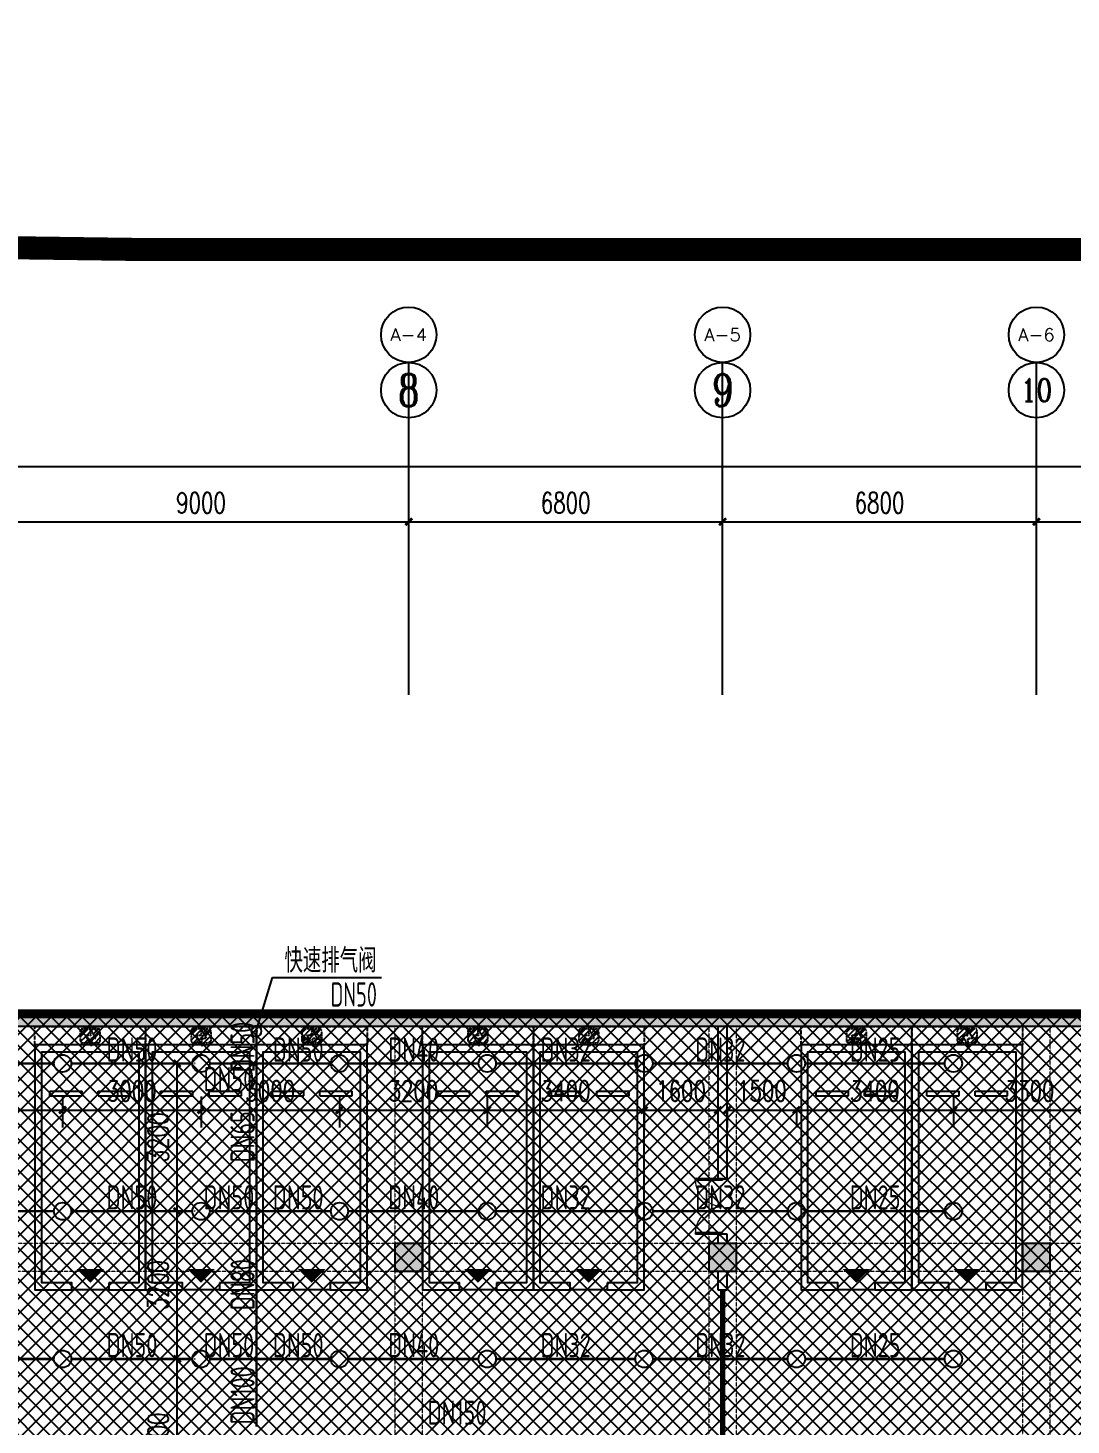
# Model space of a CAD drawing. Extents: x 6824721 to 16538177, y 2478193 to 6665639.
# Drawn here: x 8745014 to 8767614, y 2940521 to 2970777 of the extents above; entities that cross this region are included whole.
import ezdxf
from ezdxf.enums import TextEntityAlignment as Align

# ---------------------------------------------------------------- set-up
doc = ezdxf.new("R2010")
doc.units = 0
doc.header["$LTSCALE"] = 10
doc.linetypes.add('DASH', pattern=[0.35, 0.25, -0.1])
for name, color, linetype in [('0-wo', 8, 'Continuous'), ('00-停车位', 67, 'Continuous'), ('A-PUB_HATCH', 8, 'Continuous'), ('AXIS', 3, 'Continuous'), ('AXIS_TEXT', 7, 'Continuous'), ('car', 252, 'Continuous'), ('PUB_HATCH', 8, 'Continuous'), ('S-梁-虚线', 4, 'DASH'), ('W-EQUIP_喷头', 7, 'Continuous'), ('W-PIPE-喷淋中', 6, 'Continuous'), ('W-TEXT_喷淋', 7, 'Continuous'), ('W-TWT_DIM', 3, 'Continuous'), ('W-TWT_LEAD', 3, 'Continuous'), ('W-VALVE_喷淋', 7, 'Continuous'), ('WALL', 9, 'Continuous')]:
    doc.layers.add(name, color=color, linetype=linetype)
doc.layers.add('钢梁', color=141, linetype='Continuous', lineweight=18)
doc.styles.add('8B2_02', font='tssdeng.shx', dxfattribs={"width": 0.7, "bigfont": 'TSSDCHN.shx'})
doc.styles.add('_TCH_AXIS', font='COMPLEX', dxfattribs={"bigfont": 'GBCBIG'})
doc.styles.add('_TCH_DIM_T3', font='SIMPLEX', dxfattribs={"width": 0.705882, "bigfont": 'GBCBIG'})
doc.styles.add('_TWT_SERIAL', font='TSSDENG', dxfattribs={"width": 0.8, "height": 3.5, "bigfont": 'TSSDCHN'})
doc.styles.add('COMPLEX', font='COMPLEX')
doc.styles.add('STANDARD_T3', font='TSSDENG.shx', dxfattribs={"width": 0.56, "bigfont": 'TSSDCHN.shx'})
doc.dimstyles.new('_TCH_ARCH&&150', dxfattribs={"dimtxt": 525, "dimasz": 150, "dimexe": 375, "dimexo": 450, "dimgap": 150, "dimtad": 1, "dimdec": 0, "dimzin": 0, "dimdsep": 46, "dimtxsty": 'STANDARD_T3', "dimblk": 'ARCHTICK', "dimcen": 0.09, "dimclrt": 7, "dimazin": 2, "dimtfac": 1, "dimtdec": 0, "dimtix": 1, "dimtmove": 2, "dimatfit": 3, "dimfxl": 0, "dimtolj": 1, "dimtzin": 0, "dimarcsym": 0})
doc.dimstyles.new('_TWT_ARCH&&150', dxfattribs={"dimtxt": 446.25, "dimasz": 150, "dimexe": 375, "dimexo": 450, "dimgap": 189.375, "dimtad": 1, "dimdec": 0, "dimzin": 0, "dimdsep": 46, "dimtxsty": '_TCH_DIM_T3', "dimblk": 'ARCHTICK', "dimcen": 0.09, "dimclrt": 7, "dimazin": 2, "dimtfac": 1, "dimtdec": 0, "dimtix": 1, "dimtmove": 2, "dimatfit": 3, "dimfxl": 0, "dimtolj": 1, "dimtzin": 0, "dimarcsym": 0})

# ---------------------------------------------------------------- blocks, each defined once
blk = doc.blocks.new('车位2400x5300')
at = {"layer": '00-停车位', "color": 251}
for p, q in [((-875, -1000), (-175, -1000)), ((-875, -1100), (-875, -1000)), ((-875, -1100), (-175, -1100)), ((-175, -1100), (-175, -1000)), ((175, -1000), (875, -1000)), ((175, -1100), (175, -1000)), ((175, -1100), (875, -1100)), ((875, -1100), (875, -1000)), ((400, -5300), (-400, -5300))]:
    blk.add_line(p, q, dxfattribs=at)
blk.add_lwpolyline([(400, -5150), (400, -5300), (1200, -5300), (1200, 0), (-1200, 0), (-1200, -5300), (-400, -5300), (-400, -5150), (-1050, -5150), (-1050, -150), (1050, -150), (1050, -5150), (400, -5150)], dxfattribs=at)
blk.add_lwpolyline([(0, -5150, 0, 600, 0), (0, -4850, 600, 600, 0)], format="xyseb", dxfattribs=at)
blk = doc.blocks.new('A$C2EF10B80')
at = {"layer": 'A-PUB_HATCH'}
h = blk.add_hatch(dxfattribs=at)
h.set_pattern_fill('ANSI31', color=256, scale=50, angle=-16.4434)
h.set_pattern_definition([(45, (6188.46, 7099.97), (-56.1266, 56.1266), [])])
h.paths.add_polyline_path([(-983, -100, 0.414214), (-1033, -50), (-1184, -50), (-1091, -207), (-1210, -207), (-1204, -250), (-983, -250)])
h.paths.add_polyline_path([(-983, -250), (-1204, -250), (-1190, -350), (-1033, -350, 0.414213), (-983, -300)])
h.paths.add_polyline_path([(-1262, -250), (-1417, -250), (-1417, -300, 0.414215), (-1367, -350), (-1207, -350)])
h.paths.add_polyline_path([(-1221, -50), (-1367, -50, 0.414214), (-1417, -100), (-1417, -250), (-1262, -250), (-1320, -146), (-1212, -146)])
at = {"layer": 'car', "linetype": 'DASH', "ltscale": 0.5}
blk.add_line((-1367, -350), (-1033, -350), dxfattribs=at)
at = {"layer": 'car', "linetype": 'DASH'}
blk.add_lwpolyline([(-2400, 0), (0, 0), (0, -400), (-2400, -400)], close=True, dxfattribs=at)
at = {"layer": 'car', "linetype": 'DASH', "ltscale": 0.5}
blk.add_lwpolyline([(-1320, -146), (-1185, -390), (-1210, -207), (-1091, -207), (-1227, 23), (-1212, -146)], close=True, dxfattribs=at)
for points in [[(-1367, -50, 0.414214), (-1417, -100), (-1417, -300)], [(-1033, -350, 0.414214), (-983, -300), (-983, -100, 0.414214), (-1033, -50), (-1367, -50)]]:
    blk.add_lwpolyline(points, format="xyb", dxfattribs=at)
at = {"layer": 'car', "linetype": 'DASH'}
blk.add_arc((-1367, -300), 50, 180, 270, dxfattribs=at)
blk = doc.blocks.new('_FZH')
blk.add_lwpolyline([(-0.5, -0.5), (0.5, -0.5), (0.5, 0.5), (-0.5, 0.5)], close=True)
at = {"layer": 'PUB_HATCH'}
blk.add_solid([(-0.5, -0.5), (0.5, -0.5), (-0.5, 0.5), (0.5, 0.5)], dxfattribs=at)
blk = doc.blocks.new('$DorLib2D$00000213')
at = {"color": 0, "linetype": 'DASH', "const_width": 0.02}
blk.add_lwpolyline([(0.5, 0), (-0.5, 0)], dxfattribs=at)
blk = doc.blocks.new('$DorLib2D$00000002')
for p, q in [((-0.5, 0), (-0.5, 0.4875)), ((-0.475, 0.4875), (-0.5, 0.4875)), ((-0.475, 0), (-0.475, 0.4875)), ((0.475, 0), (0.475, 0.4875)), ((0.475, 0.4875), (0.5, 0.4875)), ((0.5, 0), (0.5, 0.4875)), ((-0.5, 0), (-0.475, 0)), ((0.5, 0), (0.475, 0))]:
    blk.add_line(p, q)
at = {"lineweight": 13}
for centre, start, end in [((-0.4875, 0), 0, 88.53072), ((0.4875, 0), 91.46928, 180)]:
    blk.add_arc(centre, 0.4875, start, end, dxfattribs=at)
blk = doc.blocks.new('_AXISO')
blk.add_circle((0, 0), 0.5)
at = {"layer": 'AXIS_TEXT', "style": 'COMPLEX', "width": 1.041667}
blk.add_attdef('A', text='', height=0.56, dxfattribs=at).set_placement((-0.25, -0.28), (0.25, -0.28), align=Align.FIT)
blk = doc.blocks.new('_ArchTick')
at = {"color": 0, "linetype": 'ByBlock', "const_width": 0.4}
blk.add_lwpolyline([(-0.5, -0.5), (0.5, 0.5)], dxfattribs=at)
blk = doc.blocks.new('*D313')
at = {"layer": 'AXIS', "color": 0, "lineweight": -2, "transparency": 16777216}
for p, q in [((-54209, 856556), (-54209, 860231)), ((-45209, 856556), (-45209, 860231)), ((-54209, 859856), (-45209, 859856))]:
    blk.add_line(p, q, dxfattribs=at)
at = {"layer": 'Defpoints', "color": 0, "transparency": 16777216}
for p in [(-45209, 859856), (-54209, 856106), (-45209, 856106)]:
    blk.add_point(p, dxfattribs=at)
at = {"layer": 'AXIS', "color": 0, "lineweight": -2, "transparency": 16777216, "xscale": 150, "yscale": 150, "zscale": 150, "rotation": 180}
blk.add_blockref('_ArchTick', (-54209, 859856), dxfattribs=at)
at = {"layer": 'AXIS', "color": 0, "lineweight": -2, "transparency": 16777216, "xscale": 150, "yscale": 150, "zscale": 150}
blk.add_blockref('_ArchTick', (-45209, 859856), dxfattribs=at)
at = {"layer": 'AXIS', "color": 7, "transparency": 16777216, "insert": (-49709, 860268), "char_height": 446.2, "attachment_point": 5, "style": '_TCH_DIM_T3'}
blk.add_mtext('\\A1;9000', dxfattribs=at)
blk = doc.blocks.new('*D314')
at = {"layer": 'AXIS', "color": 0, "lineweight": -2, "transparency": 16777216}
for p, q in [((-45209, 856556), (-45209, 860231)), ((-38409, 856556), (-38409, 860231)), ((-45209, 859856), (-38409, 859856))]:
    blk.add_line(p, q, dxfattribs=at)
at = {"layer": 'Defpoints', "color": 0, "transparency": 16777216}
for p in [(-38409, 859856), (-45209, 856106), (-38409, 856106)]:
    blk.add_point(p, dxfattribs=at)
at = {"layer": 'AXIS', "color": 0, "lineweight": -2, "transparency": 16777216, "xscale": 150, "yscale": 150, "zscale": 150, "rotation": 180}
blk.add_blockref('_ArchTick', (-45209, 859856), dxfattribs=at)
at = {"layer": 'AXIS', "color": 0, "lineweight": -2, "transparency": 16777216, "xscale": 150, "yscale": 150, "zscale": 150}
blk.add_blockref('_ArchTick', (-38409, 859856), dxfattribs=at)
at = {"layer": 'AXIS', "color": 7, "transparency": 16777216, "insert": (-41809, 860268), "char_height": 446.2, "attachment_point": 5, "style": '_TCH_DIM_T3'}
blk.add_mtext('\\A1;6800', dxfattribs=at)
blk = doc.blocks.new('*D315')
at = {"layer": 'AXIS', "color": 0, "lineweight": -2, "transparency": 16777216}
for p, q in [((-38409, 856556), (-38409, 860231)), ((-31609, 856556), (-31609, 860231)), ((-38409, 859856), (-31609, 859856))]:
    blk.add_line(p, q, dxfattribs=at)
at = {"layer": 'Defpoints', "color": 0, "transparency": 16777216}
for p in [(-31609, 859856), (-38409, 856106), (-31609, 856106)]:
    blk.add_point(p, dxfattribs=at)
at = {"layer": 'AXIS', "color": 0, "lineweight": -2, "transparency": 16777216, "xscale": 150, "yscale": 150, "zscale": 150, "rotation": 180}
blk.add_blockref('_ArchTick', (-38409, 859856), dxfattribs=at)
at = {"layer": 'AXIS', "color": 0, "lineweight": -2, "transparency": 16777216, "xscale": 150, "yscale": 150, "zscale": 150}
blk.add_blockref('_ArchTick', (-31609, 859856), dxfattribs=at)
at = {"layer": 'AXIS', "color": 7, "transparency": 16777216, "insert": (-35009, 860268), "char_height": 446.2, "attachment_point": 5, "style": '_TCH_DIM_T3'}
blk.add_mtext('\\A1;6800', dxfattribs=at)
blk = doc.blocks.new('*D316')
at = {"layer": 'AXIS', "color": 0, "lineweight": -2, "transparency": 16777216}
for p, q in [((-31609, 856556), (-31609, 860231)), ((-22609, 856556), (-22609, 860231)), ((-31609, 859856), (-22609, 859856))]:
    blk.add_line(p, q, dxfattribs=at)
at = {"layer": 'Defpoints', "color": 0, "transparency": 16777216}
for p in [(-22609, 859856), (-31609, 856106), (-22609, 856106)]:
    blk.add_point(p, dxfattribs=at)
at = {"layer": 'AXIS', "color": 0, "lineweight": -2, "transparency": 16777216, "xscale": 150, "yscale": 150, "zscale": 150, "rotation": 180}
blk.add_blockref('_ArchTick', (-31609, 859856), dxfattribs=at)
at = {"layer": 'AXIS', "color": 0, "lineweight": -2, "transparency": 16777216, "xscale": 150, "yscale": 150, "zscale": 150}
blk.add_blockref('_ArchTick', (-22609, 859856), dxfattribs=at)
at = {"layer": 'AXIS', "color": 7, "transparency": 16777216, "insert": (-27109, 860268), "char_height": 446.2, "attachment_point": 5, "style": '_TCH_DIM_T3'}
blk.add_mtext('\\A1;9000', dxfattribs=at)
blk = doc.blocks.new('*D263')
at = {"layer": 'AXIS', "color": 0, "lineweight": -2, "transparency": 16777216}
for p, q in [((-95159, 856556), (-95159, 861431)), ((106241, 856556), (106241, 861431)), ((-95159, 861056), (106241, 861056))]:
    blk.add_line(p, q, dxfattribs=at)
at = {"layer": 'Defpoints', "color": 0, "transparency": 16777216}
for p in [(106241, 861056), (-95159, 856106), (106241, 856106)]:
    blk.add_point(p, dxfattribs=at)
at = {"layer": 'AXIS', "color": 0, "lineweight": -2, "transparency": 16777216, "xscale": 150, "yscale": 150, "zscale": 150, "rotation": 180}
blk.add_blockref('_ArchTick', (-95159, 861056), dxfattribs=at)
at = {"layer": 'AXIS', "color": 0, "lineweight": -2, "transparency": 16777216, "xscale": 150, "yscale": 150, "zscale": 150}
blk.add_blockref('_ArchTick', (106241, 861056), dxfattribs=at)
at = {"layer": 'AXIS', "color": 7, "transparency": 16777216, "insert": (5541, 861468), "char_height": 446.2, "attachment_point": 5, "style": '_TCH_DIM_T3'}
blk.add_mtext('\\A1;201400', dxfattribs=at)
blk = doc.blocks.new('jkytk')
at = {"layer": 'WALL', "color": 1, "const_width": 200}
blk.add_lwpolyline([(8419589, 2998048), (8419589, 2958073), (8519064, 2958073)], dxfattribs=at)
blk = doc.blocks.new('LIANGMOBAN')
at = {"layer": 'S-梁-虚线', "color": 8, "lineweight": 18}
for p, q in [((1883491, 235178), (1883491, 230478)), ((1884091, 230478), (1884091, 235178)), ((1890291, 235178), (1890291, 230478)), ((1890891, 230478), (1890891, 235178)), ((1897091, 235178), (1897091, 230478)), ((1897691, 230478), (1897691, 235178)), ((1883491, 230478), (1875091, 230478)), ((1890291, 230478), (1884091, 230478)), ((1897091, 230478), (1890891, 230478)), ((1906091, 230478), (1897691, 230478)), ((1875091, 229878), (1883491, 229878)), ((1883491, 229878), (1883491, 223253)), ((1884091, 229878), (1890291, 229878)), ((1884091, 223253), (1884091, 229878)), ((1890291, 229878), (1890291, 223253)), ((1890891, 229878), (1897091, 229878)), ((1890891, 223253), (1890891, 229878)), ((1897091, 229878), (1897091, 223253)), ((1897691, 229878), (1906091, 229878)), ((1897691, 223253), (1897691, 229878))]:
    blk.add_line(p, q, dxfattribs=at)
blk = doc.blocks.new('*D450')
at = {"layer": 'Defpoints', "color": 0, "transparency": 16777216}
for p in [(8760164, 2947842), (8761664, 2947842), (8761664, 2947342)]:
    blk.add_point(p, dxfattribs=at)
at = {"layer": 'W-TWT_DIM', "color": 0, "lineweight": -2, "transparency": 16777216}
for p, q in [((8760164, 2947392), (8760164, 2946967)), ((8760164, 2947342), (8761664, 2947342)), ((8761664, 2947392), (8761664, 2946967))]:
    blk.add_line(p, q, dxfattribs=at)
at = {"layer": 'W-TWT_DIM', "color": 0, "lineweight": -2, "transparency": 16777216, "xscale": 150, "yscale": 150, "zscale": 150, "rotation": 180}
blk.add_blockref('_ArchTick', (8760164, 2947342), dxfattribs=at)
at = {"layer": 'W-TWT_DIM', "color": 0, "lineweight": -2, "transparency": 16777216, "xscale": 150, "yscale": 150, "zscale": 150}
blk.add_blockref('_ArchTick', (8761664, 2947342), dxfattribs=at)
at = {"layer": 'W-TWT_DIM', "color": 7, "transparency": 16777216, "insert": (8760914, 2947755), "char_height": 446.2, "attachment_point": 5, "style": '_TCH_DIM_T3'}
blk.add_mtext('\\A1;1500', dxfattribs=at)
blk = doc.blocks.new('*D451')
at = {"layer": 'Defpoints', "color": 0, "transparency": 16777216}
for p in [(8761664, 2947842), (8765064, 2947842), (8765064, 2947342)]:
    blk.add_point(p, dxfattribs=at)
at = {"layer": 'W-TWT_DIM', "color": 0, "lineweight": -2, "transparency": 16777216}
for p, q in [((8761664, 2947392), (8761664, 2946967)), ((8761664, 2947342), (8765064, 2947342)), ((8765064, 2947392), (8765064, 2946967))]:
    blk.add_line(p, q, dxfattribs=at)
at = {"layer": 'W-TWT_DIM', "color": 0, "lineweight": -2, "transparency": 16777216, "xscale": 150, "yscale": 150, "zscale": 150, "rotation": 180}
blk.add_blockref('_ArchTick', (8761664, 2947342), dxfattribs=at)
at = {"layer": 'W-TWT_DIM', "color": 0, "lineweight": -2, "transparency": 16777216, "xscale": 150, "yscale": 150, "zscale": 150}
blk.add_blockref('_ArchTick', (8765064, 2947342), dxfattribs=at)
at = {"layer": 'W-TWT_DIM', "color": 7, "transparency": 16777216, "insert": (8763364, 2947755), "char_height": 446.2, "attachment_point": 5, "style": '_TCH_DIM_T3'}
blk.add_mtext('\\A1;3400', dxfattribs=at)
blk = doc.blocks.new('*D603')
at = {"layer": 'Defpoints', "color": 0, "transparency": 16777216}
for p in [(8748190, 2948351), (8748247, 2948351), (8748190, 2945151)]:
    blk.add_point(p, dxfattribs=at)
at = {"layer": 'W-TWT_DIM', "color": 0, "lineweight": -2, "transparency": 16777216}
for p, q in [((8748247, 2945151), (8748247, 2948351)), ((8748640, 2948351), (8748622, 2948351)), ((8748640, 2945151), (8748622, 2945151))]:
    blk.add_line(p, q, dxfattribs=at)
at = {"layer": 'W-TWT_DIM', "color": 0, "lineweight": -2, "transparency": 16777216, "xscale": 150, "yscale": 150, "zscale": 150}
for p, rotation in [((8748247, 2948351), 90), ((8748247, 2945151), 270)]:
    blk.add_blockref('_ArchTick', p, dxfattribs=dict(at, rotation=rotation))
at = {"layer": 'W-TWT_DIM', "color": 7, "transparency": 16777216, "insert": (8747834, 2946751), "char_height": 446.2, "attachment_point": 5, "rotation": 90, "style": '_TCH_DIM_T3'}
blk.add_mtext('\\A1;3200', dxfattribs=at)
blk = doc.blocks.new('*D604')
at = {"layer": 'Defpoints', "color": 0, "transparency": 16777216}
for p in [(8748190, 2945151), (8748247, 2945151), (8748190, 2941951)]:
    blk.add_point(p, dxfattribs=at)
at = {"layer": 'W-TWT_DIM', "color": 0, "lineweight": -2, "transparency": 16777216}
for p, q in [((8748247, 2941951), (8748247, 2945151)), ((8748640, 2945151), (8748622, 2945151)), ((8748640, 2941951), (8748622, 2941951))]:
    blk.add_line(p, q, dxfattribs=at)
at = {"layer": 'W-TWT_DIM', "color": 0, "lineweight": -2, "transparency": 16777216, "xscale": 150, "yscale": 150, "zscale": 150}
for p, rotation in [((8748247, 2945151), 90), ((8748247, 2941951), 270)]:
    blk.add_blockref('_ArchTick', p, dxfattribs=dict(at, rotation=rotation))
at = {"layer": 'W-TWT_DIM', "color": 7, "transparency": 16777216, "insert": (8747834, 2943551), "char_height": 446.2, "attachment_point": 5, "rotation": 90, "style": '_TCH_DIM_T3'}
blk.add_mtext('\\A1;3200', dxfattribs=at)
blk = doc.blocks.new('*D605')
at = {"layer": 'Defpoints', "color": 0, "transparency": 16777216}
for p in [(8748190, 2941951), (8748247, 2941951), (8748190, 2938551)]:
    blk.add_point(p, dxfattribs=at)
at = {"layer": 'W-TWT_DIM', "color": 0, "lineweight": -2, "transparency": 16777216}
for p, q in [((8748247, 2938551), (8748247, 2941951)), ((8748640, 2941951), (8748622, 2941951)), ((8748640, 2938551), (8748622, 2938551))]:
    blk.add_line(p, q, dxfattribs=at)
at = {"layer": 'W-TWT_DIM', "color": 0, "lineweight": -2, "transparency": 16777216, "xscale": 150, "yscale": 150, "zscale": 150}
for p, rotation in [((8748247, 2941951), 90), ((8748247, 2938551), 270)]:
    blk.add_blockref('_ArchTick', p, dxfattribs=dict(at, rotation=rotation))
at = {"layer": 'W-TWT_DIM', "color": 7, "transparency": 16777216, "insert": (8747834, 2940251), "char_height": 446.2, "attachment_point": 5, "rotation": 90, "style": '_TCH_DIM_T3'}
blk.add_mtext('\\A1;3400', dxfattribs=at)
blk = doc.blocks.new('*D616')
at = {"layer": 'Defpoints', "color": 0, "transparency": 16777216}
for p in [(8765064, 2948084), (8768364, 2948084), (8768364, 2947342)]:
    blk.add_point(p, dxfattribs=at)
at = {"layer": 'W-TWT_DIM', "color": 0, "lineweight": -2, "transparency": 16777216}
for p, q in [((8765064, 2947634), (8765064, 2946967)), ((8768364, 2947634), (8768364, 2946967)), ((8765064, 2947342), (8768364, 2947342))]:
    blk.add_line(p, q, dxfattribs=at)
at = {"layer": 'W-TWT_DIM', "color": 0, "lineweight": -2, "transparency": 16777216, "xscale": 150, "yscale": 150, "zscale": 150, "rotation": 180}
blk.add_blockref('_ArchTick', (8765064, 2947342), dxfattribs=at)
at = {"layer": 'W-TWT_DIM', "color": 0, "lineweight": -2, "transparency": 16777216, "xscale": 150, "yscale": 150, "zscale": 150}
blk.add_blockref('_ArchTick', (8768364, 2947342), dxfattribs=at)
at = {"layer": 'W-TWT_DIM', "color": 7, "transparency": 16777216, "insert": (8766714, 2947755), "char_height": 446.2, "attachment_point": 5, "style": '_TCH_DIM_T3'}
blk.add_mtext('\\A1;3300', dxfattribs=at)
blk = doc.blocks.new('*D1453')
at = {"layer": 'Defpoints', "color": 0, "transparency": 16777216}
for p in [(8742764, 2948084), (8745764, 2948084), (8745764, 2947342)]:
    blk.add_point(p, dxfattribs=at)
at = {"layer": 'W-TWT_DIM', "color": 0, "lineweight": -2, "transparency": 16777216}
for p, q in [((8742764, 2947634), (8742764, 2946967)), ((8745764, 2947634), (8745764, 2946967)), ((8742764, 2947342), (8745764, 2947342))]:
    blk.add_line(p, q, dxfattribs=at)
at = {"layer": 'W-TWT_DIM', "color": 0, "lineweight": -2, "transparency": 16777216, "xscale": 150, "yscale": 150, "zscale": 150, "rotation": 180}
blk.add_blockref('_ArchTick', (8742764, 2947342), dxfattribs=at)
at = {"layer": 'W-TWT_DIM', "color": 0, "lineweight": -2, "transparency": 16777216, "xscale": 150, "yscale": 150, "zscale": 150}
blk.add_blockref('_ArchTick', (8745764, 2947342), dxfattribs=at)
at = {"layer": 'W-TWT_DIM', "color": 7, "transparency": 16777216, "insert": (8744264, 2947755), "char_height": 446.2, "attachment_point": 5, "style": '_TCH_DIM_T3'}
blk.add_mtext('\\A1;3000', dxfattribs=at)
blk = doc.blocks.new('*D1454')
at = {"layer": 'Defpoints', "color": 0, "transparency": 16777216}
for p in [(8745764, 2948084), (8748764, 2948084), (8748764, 2947342)]:
    blk.add_point(p, dxfattribs=at)
at = {"layer": 'W-TWT_DIM', "color": 0, "lineweight": -2, "transparency": 16777216}
for p, q in [((8745764, 2947634), (8745764, 2946967)), ((8748764, 2947634), (8748764, 2946967)), ((8745764, 2947342), (8748764, 2947342))]:
    blk.add_line(p, q, dxfattribs=at)
at = {"layer": 'W-TWT_DIM', "color": 0, "lineweight": -2, "transparency": 16777216, "xscale": 150, "yscale": 150, "zscale": 150, "rotation": 180}
blk.add_blockref('_ArchTick', (8745764, 2947342), dxfattribs=at)
at = {"layer": 'W-TWT_DIM', "color": 0, "lineweight": -2, "transparency": 16777216, "xscale": 150, "yscale": 150, "zscale": 150}
blk.add_blockref('_ArchTick', (8748764, 2947342), dxfattribs=at)
at = {"layer": 'W-TWT_DIM', "color": 7, "transparency": 16777216, "insert": (8747264, 2947755), "char_height": 446.2, "attachment_point": 5, "style": '_TCH_DIM_T3'}
blk.add_mtext('\\A1;3000', dxfattribs=at)
blk = doc.blocks.new('*D1455')
at = {"layer": 'Defpoints', "color": 0, "transparency": 16777216}
for p in [(8748764, 2948084), (8751764, 2948084), (8751764, 2947342)]:
    blk.add_point(p, dxfattribs=at)
at = {"layer": 'W-TWT_DIM', "color": 0, "lineweight": -2, "transparency": 16777216}
for p, q in [((8748764, 2947634), (8748764, 2946967)), ((8751764, 2947634), (8751764, 2946967)), ((8748764, 2947342), (8751764, 2947342))]:
    blk.add_line(p, q, dxfattribs=at)
at = {"layer": 'W-TWT_DIM', "color": 0, "lineweight": -2, "transparency": 16777216, "xscale": 150, "yscale": 150, "zscale": 150, "rotation": 180}
blk.add_blockref('_ArchTick', (8748764, 2947342), dxfattribs=at)
at = {"layer": 'W-TWT_DIM', "color": 0, "lineweight": -2, "transparency": 16777216, "xscale": 150, "yscale": 150, "zscale": 150}
blk.add_blockref('_ArchTick', (8751764, 2947342), dxfattribs=at)
at = {"layer": 'W-TWT_DIM', "color": 7, "transparency": 16777216, "insert": (8750264, 2947755), "char_height": 446.2, "attachment_point": 5, "style": '_TCH_DIM_T3'}
blk.add_mtext('\\A1;3000', dxfattribs=at)
blk = doc.blocks.new('*D1456')
at = {"layer": 'Defpoints', "color": 0, "transparency": 16777216}
for p in [(8751764, 2948084), (8754964, 2948084), (8754964, 2947342)]:
    blk.add_point(p, dxfattribs=at)
at = {"layer": 'W-TWT_DIM', "color": 0, "lineweight": -2, "transparency": 16777216}
for p, q in [((8751764, 2947634), (8751764, 2946967)), ((8754964, 2947634), (8754964, 2946967)), ((8751764, 2947342), (8754964, 2947342))]:
    blk.add_line(p, q, dxfattribs=at)
at = {"layer": 'W-TWT_DIM', "color": 0, "lineweight": -2, "transparency": 16777216, "xscale": 150, "yscale": 150, "zscale": 150, "rotation": 180}
blk.add_blockref('_ArchTick', (8751764, 2947342), dxfattribs=at)
at = {"layer": 'W-TWT_DIM', "color": 0, "lineweight": -2, "transparency": 16777216, "xscale": 150, "yscale": 150, "zscale": 150}
blk.add_blockref('_ArchTick', (8754964, 2947342), dxfattribs=at)
at = {"layer": 'W-TWT_DIM', "color": 7, "transparency": 16777216, "insert": (8753364, 2947755), "char_height": 446.2, "attachment_point": 5, "style": '_TCH_DIM_T3'}
blk.add_mtext('\\A1;3200', dxfattribs=at)
blk = doc.blocks.new('*D1457')
at = {"layer": 'Defpoints', "color": 0, "transparency": 16777216}
for p in [(8754964, 2948084), (8758364, 2948084), (8758364, 2947342)]:
    blk.add_point(p, dxfattribs=at)
at = {"layer": 'W-TWT_DIM', "color": 0, "lineweight": -2, "transparency": 16777216}
for p, q in [((8754964, 2947634), (8754964, 2946967)), ((8758364, 2947634), (8758364, 2946967)), ((8754964, 2947342), (8758364, 2947342))]:
    blk.add_line(p, q, dxfattribs=at)
at = {"layer": 'W-TWT_DIM', "color": 0, "lineweight": -2, "transparency": 16777216, "xscale": 150, "yscale": 150, "zscale": 150, "rotation": 180}
blk.add_blockref('_ArchTick', (8754964, 2947342), dxfattribs=at)
at = {"layer": 'W-TWT_DIM', "color": 0, "lineweight": -2, "transparency": 16777216, "xscale": 150, "yscale": 150, "zscale": 150}
blk.add_blockref('_ArchTick', (8758364, 2947342), dxfattribs=at)
at = {"layer": 'W-TWT_DIM', "color": 7, "transparency": 16777216, "insert": (8756664, 2947755), "char_height": 446.2, "attachment_point": 5, "style": '_TCH_DIM_T3'}
blk.add_mtext('\\A1;3400', dxfattribs=at)
blk = doc.blocks.new('*D1458')
at = {"layer": 'Defpoints', "color": 0, "transparency": 16777216}
for p in [(8758364, 2948084), (8759964, 2948084), (8759964, 2947342)]:
    blk.add_point(p, dxfattribs=at)
at = {"layer": 'W-TWT_DIM', "color": 0, "lineweight": -2, "transparency": 16777216}
for p, q in [((8758364, 2947634), (8758364, 2946967)), ((8759964, 2947634), (8759964, 2946967)), ((8758364, 2947342), (8759964, 2947342))]:
    blk.add_line(p, q, dxfattribs=at)
at = {"layer": 'W-TWT_DIM', "color": 0, "lineweight": -2, "transparency": 16777216, "xscale": 150, "yscale": 150, "zscale": 150, "rotation": 180}
blk.add_blockref('_ArchTick', (8758364, 2947342), dxfattribs=at)
at = {"layer": 'W-TWT_DIM', "color": 0, "lineweight": -2, "transparency": 16777216, "xscale": 150, "yscale": 150, "zscale": 150}
blk.add_blockref('_ArchTick', (8759964, 2947342), dxfattribs=at)
at = {"layer": 'W-TWT_DIM', "color": 7, "transparency": 16777216, "insert": (8759164, 2947755), "char_height": 446.2, "attachment_point": 5, "style": '_TCH_DIM_T3'}
blk.add_mtext('\\A1;1600', dxfattribs=at)
blk = doc.blocks.new('$TwtSys$00000125')
blk.add_circle((0, 0, 0), 1)
blk = doc.blocks.new('*X173')
at = {"color": 0}
for p, q in [((67765, 41337), (67838, 41410)), ((67846, 41260), (67765, 41341)), ((67766, 41321), (67854, 41409)), ((67828, 41261), (67766, 41323)), ((67861, 41263), (67768, 41356)), ((67769, 41358), (67817, 41406)), ((67770, 41307), (67868, 41405)), ((67874, 41268), (67773, 41369)), ((67776, 41295), (67880, 41399)), ((67799, 41272), (67777, 41294)), ((67885, 41275), (67780, 41380)), ((67784, 41285), (67890, 41391)), ((67894, 41283), (67788, 41389)), ((67793, 41277), (67898, 41382)), ((67902, 41293), (67798, 41397)), ((67804, 41269), (67906, 41371)), ((67908, 41304), (67809, 41403)), ((67816, 41264), (67911, 41359)), ((67913, 41318), (67822, 41408)), ((67830, 41261), (67914, 41345)), ((67915, 41333), (67838, 41410)), ((67848, 41260), (67914, 41327)), ((67913, 41353), (67858, 41408)), ((67872, 41267), (67908, 41303))]:
    blk.add_line(p, q, dxfattribs=at)
blk = doc.blocks.new('$VALVE$00000374')
at = {"elevation": 0}
blk.add_lwpolyline([(-63, 0, 1), (63, 0, 1), (-63, 0, 1.063538)], format="xyb", dxfattribs=at)
at = {"color": 7}
for radius in [6.64, 4.98]:
    blk.add_circle((0, 0, 0), radius, dxfattribs=at)
for p in [(-63, 0, 0), (63, 0, 0)]:
    blk.add_point(p)
at = {"color": 7, "xscale": 0.0637181236379547, "yscale": 0.0637181236379547, "zscale": 0.0637181236379547}
blk.add_blockref('*X173', (-4323, -2634, 0), dxfattribs=at)
blk = doc.blocks.new('wet 45u67i')
at = {"layer": 'AXIS', "color": 8}
for p, q in [((-45208.6, 856105.8), (-45208.6, 863305.8)), ((-38408.6, 856105.8), (-38408.6, 863305.8)), ((-31608.6, 856105.8), (-31608.6, 863305.8))]:
    blk.add_line(p, q, dxfattribs=at)
at = {"layer": 'AXIS', "color": 3}
for p, q in [((-45208.6, 856105.8), (-45208.6, 862105.8)), ((-38408.6, 856105.8), (-38408.6, 862105.8)), ((-31608.6, 856105.8), (-31608.6, 862105.8))]:
    blk.add_line(p, q, dxfattribs=at)
at = {"layer": 'AXIS', "color": 8}
ref = blk.add_blockref('_AXISO', (-45208.6, 863905.8), dxfattribs=dict(at, xscale=1200, yscale=1200, zscale=1200))
ref.add_attrib('A', 'A-4', dxfattribs={"layer": 'AXIS_TEXT', "height": 265.63, "style": '_TCH_AXIS'}).set_placement((-45607.1, 863772.9), (-44810.2, 863772.9), align=Align.FIT)
ref = blk.add_blockref('_AXISO', (-38408.6, 863905.8), dxfattribs=dict(at, xscale=1200, yscale=1200, zscale=1200))
ref.add_attrib('A', 'A-5', dxfattribs={"layer": 'AXIS_TEXT', "height": 273.43, "style": '_TCH_AXIS'}).set_placement((-38805.7, 863769), (-38011.5, 863769), align=Align.FIT)
ref = blk.add_blockref('_AXISO', (-31608.6, 863905.8), dxfattribs=dict(at, xscale=1200, yscale=1200, zscale=1200))
ref.add_attrib('A', 'A-6', dxfattribs={"layer": 'AXIS_TEXT', "height": 273.43, "style": '_TCH_AXIS'}).set_placement((-32005.7, 863769), (-31211.5, 863769), align=Align.FIT)
ref = blk.add_blockref('_AXISO', (-45208.6, 862705.8), dxfattribs=dict(at, xscale=1200, yscale=1200, zscale=1200))
ref.add_attrib('A', '8', dxfattribs={"layer": 'AXIS_TEXT', "height": 698.9, "style": '_TCH_AXIS'}).set_placement((-45441.6, 862356.3), (-44975.6, 862356.3), align=Align.FIT)
ref = blk.add_blockref('_AXISO', (-38408.6, 862705.8), dxfattribs=dict(at, xscale=1200, yscale=1200, zscale=1200))
ref.add_attrib('A', '9', dxfattribs={"layer": 'AXIS_TEXT', "height": 698.9, "style": '_TCH_AXIS'}).set_placement((-38641.6, 862356.3), (-38175.6, 862356.3), align=Align.FIT)
ref = blk.add_blockref('_AXISO', (-31608.6, 862705.8), dxfattribs=dict(at, xscale=1200, yscale=1200, zscale=1200))
ref.add_attrib('A', '10', dxfattribs={"layer": 'AXIS_TEXT', "height": 492.67, "style": '_TCH_AXIS'}).set_placement((-31948.8, 862459.4), (-31268.4, 862459.4), align=Align.FIT)
at = {"layer": 'AXIS', "color": 3}
for p1, p2, distance, picture, middle in [((-95158.6, 856105.8), (106241.4, 856105.8), 4950, '*D263', (5541.4, 861468.3)), ((-54208.6, 856105.8), (-45208.6, 856105.8), 3750, '*D313', (-49708.6, 860268.3)), ((-45208.6, 856105.8), (-38408.6, 856105.8), 3750, '*D314', (-41808.6, 860268.3)), ((-38408.6, 856105.8), (-31608.6, 856105.8), 3750, '*D315', (-35008.6, 860268.3)), ((-31608.6, 856105.8), (-22608.6, 856105.8), 3750, '*D316', (-27108.6, 860268.3))]:
    dim = blk.add_aligned_dim(p1=p1, p2=p2, distance=distance, dimstyle='_TCH_ARCH&&150', dxfattribs=at)
    dim.commit()
    dim.dimension.update_dxf_attribs({"geometry": picture, "text_midpoint": middle})

msp = doc.modelspace()

# ---------------------------------------------------------------- hatches: boundary and pattern name
h = msp.add_hatch()
h.set_pattern_fill('ANSI37', color=8, scale=150)
h.set_pattern_definition([(45, (8303016.86, 2710265.2), (-168.3798, 168.3798), []), (135, (8303016.86, 2710265.2), (-168.3798, -168.3798), [])])
h.paths.add_polyline_path([(8824414.1, 2949451.5), (8824414.1, 2935151.5), (8842714.1, 2935151.5), (8842714.1, 2879526.5), (8827964.1, 2879526.5), (8827964.1, 2881476.5), (8830839.1, 2881476.5), (8830939.1, 2886876.5), (8804334.6, 2886876.5), (8804142.3, 2820149.7), (8833564.1, 2820152.3), (8833564.1, 2817714.5), (8841204.8, 2810768), (8839163.9, 2808501.4), (8843102.6, 2804955), (8820829.2, 2780217.9), (8820829.2, 2770055.4), (8785124.6, 2730401.5), (8708264.1, 2730401.5), (8708264.1, 2736351.5), (8695014.1, 2750701.5), (8695014.1, 2775001.5), (8703014.1, 2775002.8), (8703014.1, 2949451.5), (8712039.3, 2949451.5)])
at = {"layer": '0-wo'}
for points in [[(8760064.1, 2949151.5), (8760064.1, 2949451.5), (8731264.1, 2949451.5), (8731164.1, 2949251.5), (8731264.1, 2949151.5)], [(8766864.1, 2949151.5), (8766864.1, 2949451.5), (8760064.1, 2949451.5), (8760064.1, 2949151.5)], [(8824564.1, 2949251.5), (8824564.1, 2949451.5), (8766864.1, 2949451.5), (8766864.1, 2949151.5), (8824414.1, 2949151.5)]]:
    msp.add_hatch(color=8, dxfattribs=at).paths.add_polyline_path(points)

# ---------------------------------------------------------------- linework, layer by layer
at = {"layer": '0-wo', "color": 8}
for p, q in [((8760064.1, 2949451.5), (8731264.1, 2949451.5)), ((8766864.1, 2949451.5), (8760064.1, 2949451.5)), ((8766989.1, 2949451.5), (8766739.1, 2949451.5)), ((8824564.1, 2949451.5), (8766864.1, 2949451.5)), ((8760064.1, 2949151.5), (8731264.1, 2949151.5)), ((8759964.1, 2949151.5), (8759964.1, 2945851.5)), ((8766864.1, 2949151.5), (8760064.1, 2949151.5)), ((8760164.1, 2945851.5), (8760164.1, 2949151.5)), ((8824414.1, 2949151.5), (8766864.1, 2949151.5)), ((8759964.1, 2945851.5), (8760164.1, 2945851.5)), ((8760164.1, 2944651.5), (8759964.1, 2944651.5)), ((8759964.1, 2944651.5), (8759964.1, 2944451.5)), ((8760164.1, 2944451.5), (8760164.1, 2944651.5)), ((8759964.1, 2943851.5), (8759964.1, 2943451.5)), ((8760164.1, 2943451.5), (8760164.1, 2943851.5)), ((8759964.1, 2943451.5), (8760164.1, 2943451.5))]:
    msp.add_line(p, q, dxfattribs=at)
at = {"layer": '0-wo', "color": 8, "const_width": 500, "flags": 128}
msp.add_lwpolyline([(8691080.4, 2969119.7), (8705176, 2967745.3), (8719304.3, 2966762.9), (8733454.4, 2966173.1), (8747615.4, 2965976.5), (8823194.8, 2965976.5), (8898774.1, 2965976.5), (8906244.1, 2965790.4), (8913695.6, 2965232.5), (8921110, 2964304.2), (8928469, 2963007.8), (8935754.4, 2961346.6), (8942947.9, 2959324.6), (8950031.8, 2956946.9), (8956988.6, 2954219.3), (8963800.8, 2951148.7), (8970451.7, 2947742.7), (8976924.7, 2944009.6), (8983203.8, 2939958.9), (8911619.7, 2861304.6), (8840035.6, 2782650.4), (8768451.5, 2703996.1), (8691080.4, 2726323), (8691080.4, 2847721.3)], close=True, dxfattribs=at)
at = {"layer": 'W-PIPE-喷淋中', "ltscale": 1.5, "const_width": 52.5}
for points in [[(8749964.1, 2948935), (8749964.1, 2949048.8)], [(8749964.1, 2948351.5), (8749964.1, 2948935)], [(8745576.6, 2948351.5), (8742951.6, 2948351.5)], [(8748576.6, 2948351.5), (8745951.6, 2948351.5)], [(8748951.6, 2948351.5), (8749964.1, 2948351.5)], [(8749964.1, 2945151.5), (8749964.1, 2948351.5)], [(8749964.1, 2948351.5), (8751576.6, 2948351.5)], [(8751951.6, 2948351.5), (8754776.6, 2948351.5)], [(8755151.6, 2948351.5), (8758176.6, 2948351.5)], [(8758551.6, 2948351.5), (8761476.6, 2948351.5)], [(8761851.6, 2948351.5), (8764876.6, 2948351.5)], [(8745576.6, 2945151.5), (8742951.6, 2945151.5)], [(8748576.6, 2945151.5), (8745951.6, 2945151.5)], [(8749964.1, 2945151.5), (8748951.6, 2945151.5)], [(8751576.6, 2945151.5), (8749964.1, 2945151.5)], [(8749964.1, 2941951.5), (8749964.1, 2945151.5)], [(8751951.6, 2945151.5), (8754776.6, 2945151.5)], [(8755151.6, 2945151.5), (8758176.6, 2945151.5)], [(8758551.6, 2945151.5), (8761476.6, 2945151.5)], [(8761851.6, 2945151.5), (8764876.6, 2945151.5)], [(8745576.6, 2941951.5), (8742951.6, 2941951.5)], [(8748576.6, 2941951.5), (8745951.6, 2941951.5)], [(8749964.1, 2941951.5), (8748951.6, 2941951.5)], [(8751576.6, 2941951.5), (8749964.1, 2941951.5)], [(8749964.1, 2940489), (8749964.1, 2941951.5)], [(8751951.6, 2941951.5), (8754776.6, 2941951.5)], [(8755151.6, 2941951.5), (8758176.6, 2941951.5)], [(8758551.6, 2941951.5), (8761476.6, 2941951.5)], [(8761851.6, 2941951.5), (8764876.6, 2941951.5)]]:
    msp.add_lwpolyline(points, dxfattribs=at)
at = {"layer": 'W-TWT_LEAD'}
for p, q in [((8749959.2, 2949048.3), (8750313.5, 2950213.7)), ((8750313.5, 2950213.7), (8752671, 2950213.7))]:
    msp.add_line(p, q, dxfattribs=at)

# ---------------------------------------------------------------- block references
msp.add_blockref('jkytk', (305383.7, -8645.8))
at = {"layer": '0-wo'}
msp.add_blockref('wet 45u67i', (8798472.7, 2100226.9), dxfattribs=at)
at = {"layer": '0-wo', "color": 8, "rotation": 179.9999973237665}
for p in [(8745164.1, 2948751.5), (8747564.1, 2948751.5), (8749964.1, 2948751.5), (8753564.1, 2948751.5), (8755964.1, 2948751.5), (8761764.1, 2948751.5), (8764164.1, 2948751.5)]:
    msp.add_blockref('A$C2EF10B80', p, dxfattribs=at)
at = {"layer": '0-wo', "color": 8}
for p in [(8746364.1, 2948751.5), (8748764.1, 2948751.5), (8751164.1, 2948751.5), (8754764.1, 2948751.5), (8757164.1, 2948751.5), (8762964.1, 2948751.5), (8765364.1, 2948751.5)]:
    msp.add_blockref('车位2400x5300', p, dxfattribs=at)
at = {"layer": '0-wo', "color": 8, "rotation": 90}
for name, p, xscale, yscale, zscale in [('$DorLib2D$00000002', (8760064.1, 2945251.5), -1200, 1200, 200), ('_FZH', (8753264.1, 2944151.5), 600, 600, 600), ('_FZH', (8760064.1, 2944151.5), 600, 600, 600), ('_FZH', (8766864.1, 2944151.5), 600, 600, 600), ('$DorLib2D$00000213', (8760064.1, 2940476.5), 5950, 5950, 200)]:
    msp.add_blockref(name, p, dxfattribs=dict(at, xscale=xscale, yscale=yscale, zscale=zscale))
at = {"layer": 'W-EQUIP_喷头', "xscale": 187.5, "yscale": 187.5, "zscale": 187.5}
for p in [(8745764.1, 2948351.5), (8748764.1, 2948351.5), (8751764.1, 2948351.5), (8754964.1, 2948351.5), (8758364.1, 2948351.5), (8761664.1, 2948351.5), (8765064.1, 2948351.5), (8745764.1, 2945151.5), (8748764.1, 2945151.5), (8751764.1, 2945151.5), (8754964.1, 2945151.5), (8758364.1, 2945151.5), (8761664.1, 2945151.5), (8765064.1, 2945151.5), (8745764.1, 2941951.5), (8748764.1, 2941951.5), (8751764.1, 2941951.5), (8754964.1, 2941951.5), (8758364.1, 2941951.5), (8761664.1, 2941951.5), (8765064.1, 2941951.5)]:
    msp.add_blockref('$TwtSys$00000125', p, dxfattribs=at)
at = {"layer": 'W-VALVE_喷淋', "xscale": -1.8, "yscale": -1.8, "zscale": 1.8, "rotation": 90.00000065133412}
msp.add_blockref('$VALVE$00000374', (8749964.1, 2949048.8), dxfattribs=at)
at = {"layer": '钢梁', "color": 6}
msp.add_blockref('LIANGMOBAN', (6869472.7, 2713973), dxfattribs=at)

# ---------------------------------------------------------------- texts
at = {"layer": 'W-TEXT_喷淋', "style": '8B2_02', "width": 0.7}
for s, p in [('DN50', (8749926.6, 2948156)), ('DN65', (8749926.6, 2946207.3)), ('DN80', (8749926.6, 2943007.3)), ('DN100', (8749926.6, 2940534.7))]:
    msp.add_text(s, height=525, rotation=90, dxfattribs=at).set_placement(p)
for s, p in [('DN50', (8746719.9, 2948389)), ('DN50', (8750319.9, 2948389)), ('DN40', (8752819.9, 2948389)), ('DN32', (8756119.9, 2948389)), ('DN32', (8759469.9, 2948389)), ('DN25', (8762819.9, 2948389)), ('DN50', (8748819.9, 2947748.6)), ('DN50', (8746719.9, 2945189)), ('DN50', (8748819.9, 2945189)), ('DN50', (8750319.9, 2945189)), ('DN40', (8752819.9, 2945189)), ('DN32', (8756119.9, 2945189)), ('DN32', (8759469.9, 2945189)), ('DN25', (8762819.9, 2945189)), ('DN50', (8746719.9, 2941989)), ('DN50', (8748819.9, 2941989)), ('DN50', (8750319.9, 2941989)), ('DN40', (8752819.9, 2941989)), ('DN32', (8756119.9, 2941989)), ('DN32', (8759469.9, 2941989)), ('DN25', (8762819.9, 2941989)), ('DN150', (8753674, 2940526.5))]:
    msp.add_text(s, height=525, dxfattribs=at).set_placement(p)
at = {"layer": 'W-TWT_LEAD', "color": 7, "style": '_TWT_SERIAL'}
for s, width, p in [('快速排气阀', 0.8, (8750571.8, 2950318.7)), ('DN50', 0.64, (8751570.9, 2949583.7))]:
    msp.add_text(s, height=525, dxfattribs=dict(at, width=width)).set_placement(p)

# ---------------------------------------------------------------- dimensions: what is measured, and where the dimension line sits
at = {"layer": 'W-TWT_DIM'}
for p1, p2, distance, picture, middle in [((8748189.8, 2945151.5), (8748189.8, 2948351.5), -57.1, '*D603', (8747834.4, 2946751.5)), ((8742764.1, 2948083.9), (8745764.1, 2948083.9), -741.4, '*D1453', (8744264.1, 2947755)), ((8745764.1, 2948083.9), (8748764.1, 2948083.9), -741.4, '*D1454', (8747264.1, 2947755)), ((8748764.1, 2948083.9), (8751764.1, 2948083.9), -741.4, '*D1455', (8750264.1, 2947755)), ((8751764.1, 2948083.9), (8754964.1, 2948083.9), -741.4, '*D1456', (8753364.1, 2947755)), ((8754964.1, 2948083.9), (8758364.1, 2948083.9), -741.4, '*D1457', (8756664.1, 2947755)), ((8758364.1, 2948083.9), (8759964.1, 2948083.9), -741.4, '*D1458', (8759164.1, 2947755)), ((8760164.1, 2947842.3), (8761664.1, 2947842.3), -499.8, '*D450', (8760914.1, 2947755)), ((8761664.1, 2947842.3), (8765064.1, 2947842.3), -499.8, '*D451', (8763364.1, 2947755)), ((8765064.1, 2948083.9), (8768364.1, 2948083.9), -741.4, '*D616', (8766714.1, 2947755)), ((8748189.8, 2941951.5), (8748189.8, 2945151.5), -57.1, '*D604', (8747834.4, 2943551.5)), ((8748189.8, 2938551.5), (8748189.8, 2941951.5), -57.1, '*D605', (8747834.4, 2940251.5))]:
    dim = msp.add_aligned_dim(p1=p1, p2=p2, distance=distance, dimstyle='_TWT_ARCH&&150', dxfattribs=at)
    dim.commit()
    dim.dimension.update_dxf_attribs({"geometry": picture, "text_midpoint": middle})

doc.saveas('drawing.dxf')
